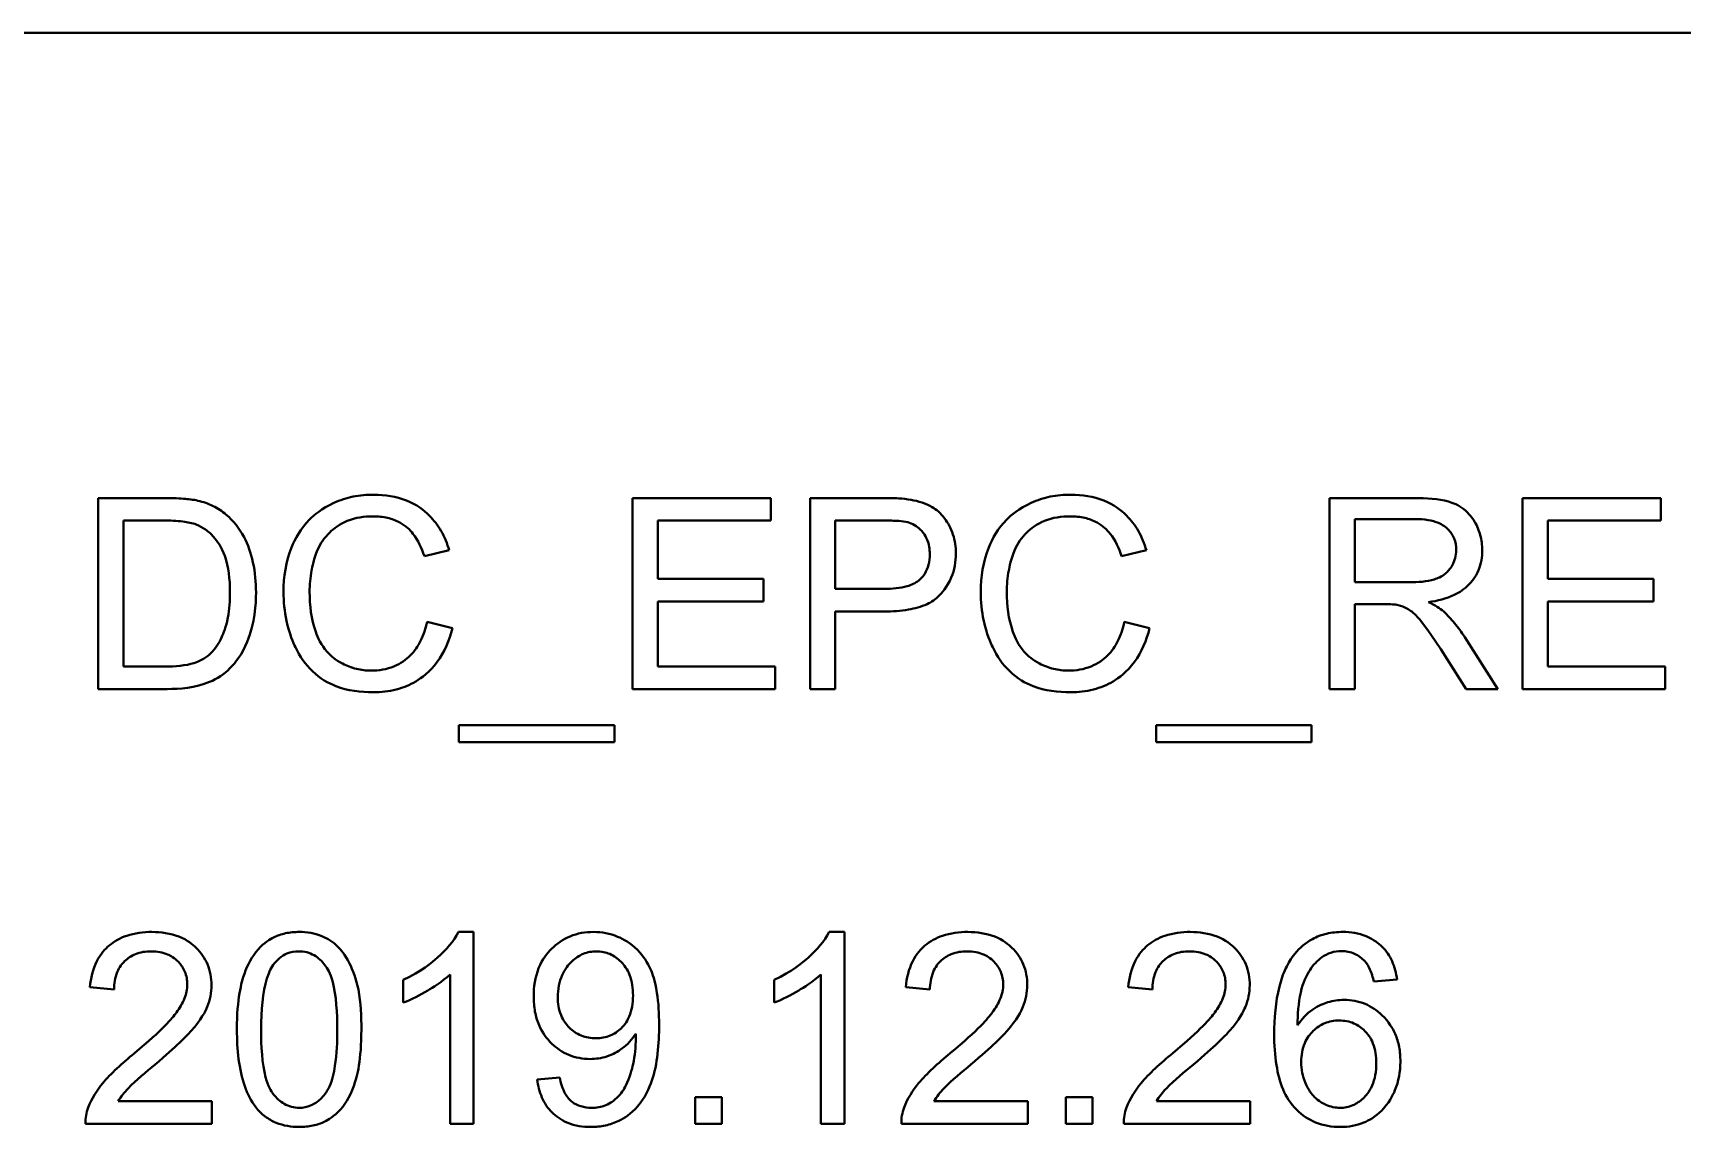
# Model space of a CAD drawing. Header units: millimetres. Extents: x 0 to 4205, y 0 to 2970.
# Drawn here: x 1905.19 to 1917.52, y 2541.56 to 2549.74 of the extents above; entities that cross this region are included whole.
import ezdxf

# ---------------------------------------------------------------- set-up
doc = ezdxf.new("R2010")
doc.units = ezdxf.units.MM
doc.header["$LTSCALE"] = 5
doc.layers.add('가시적인 것(ISO)', color=3, linetype='Continuous', lineweight=40)

msp = doc.modelspace()

# ---------------------------------------------------------------- linework, layer by layer
at = {"layer": '가시적인 것(ISO)'}
for p, q in [((1948.348, 2549.741), (1889.348, 2549.741)), ((1906.167, 2546.264), (1905.674, 2546.264)), ((1905.674, 2546.264), (1905.674, 2544.836)), ((1910.707, 2546.264), (1909.672, 2546.264)), ((1909.672, 2546.264), (1909.672, 2544.836)), ((1910.707, 2546.096), (1910.707, 2546.264)), ((1911.539, 2546.264), (1911, 2546.264)), ((1911, 2546.264), (1911, 2544.836)), ((1915.52, 2546.264), (1914.886, 2546.264)), ((1914.886, 2546.264), (1914.886, 2544.836)), ((1917.364, 2546.264), (1916.329, 2546.264)), ((1916.329, 2546.264), (1916.329, 2544.836)), ((1917.364, 2546.096), (1917.364, 2546.264)), ((1905.864, 2545.004), (1905.864, 2546.096)), ((1905.864, 2546.096), (1906.164, 2546.096)), ((1909.862, 2545.659), (1909.862, 2546.096)), ((1909.862, 2546.096), (1910.707, 2546.096)), ((1911.189, 2545.585), (1911.189, 2546.096)), ((1911.189, 2546.096), (1911.555, 2546.096)), ((1915.076, 2545.634), (1915.076, 2546.106)), ((1915.076, 2546.106), (1915.528, 2546.106)), ((1916.519, 2545.659), (1916.519, 2546.096)), ((1916.519, 2546.096), (1917.364, 2546.096)), ((1908.115, 2545.829), (1908.301, 2545.873)), ((1913.33, 2545.829), (1913.516, 2545.873)), ((1910.653, 2545.659), (1909.862, 2545.659)), ((1910.653, 2545.49), (1910.653, 2545.659)), ((1911.558, 2545.585), (1911.189, 2545.585)), ((1915.482, 2545.634), (1915.076, 2545.634)), ((1917.31, 2545.659), (1916.519, 2545.659)), ((1917.31, 2545.49), (1917.31, 2545.659)), ((1909.862, 2545.49), (1910.653, 2545.49)), ((1909.862, 2545.004), (1909.862, 2545.49)), ((1915.076, 2544.836), (1915.076, 2545.471)), ((1915.076, 2545.471), (1915.295, 2545.471)), ((1916.519, 2545.004), (1916.519, 2545.49)), ((1916.519, 2545.49), (1917.31, 2545.49)), ((1908.325, 2545.29), (1908.136, 2545.338)), ((1911.189, 2544.836), (1911.189, 2545.416)), ((1911.189, 2545.416), (1911.556, 2545.416)), ((1913.54, 2545.29), (1913.351, 2545.338)), ((1916.144, 2544.836), (1915.897, 2545.224)), ((1915.718, 2545.133), (1915.908, 2544.836)), ((1906.169, 2545.004), (1905.864, 2545.004)), ((1910.739, 2545.004), (1909.862, 2545.004)), ((1910.739, 2544.836), (1910.739, 2545.004)), ((1917.396, 2545.004), (1916.519, 2545.004)), ((1917.396, 2544.836), (1917.396, 2545.004)), ((1905.674, 2544.836), (1906.191, 2544.836)), ((1909.672, 2544.836), (1910.739, 2544.836)), ((1911, 2544.836), (1911.189, 2544.836)), ((1914.886, 2544.836), (1915.076, 2544.836)), ((1915.908, 2544.836), (1916.144, 2544.836)), ((1916.329, 2544.836), (1917.396, 2544.836)), ((1909.537, 2544.566), (1908.374, 2544.566)), ((1908.374, 2544.566), (1908.374, 2544.439)), ((1909.537, 2544.439), (1909.537, 2544.566)), ((1914.752, 2544.566), (1913.589, 2544.566)), ((1913.589, 2544.566), (1913.589, 2544.439)), ((1914.752, 2544.439), (1914.752, 2544.566)), ((1908.374, 2544.439), (1909.537, 2544.439)), ((1913.589, 2544.439), (1914.752, 2544.439)), ((1908.483, 2543.02), (1908.37, 2543.02)), ((1908.483, 2541.586), (1908.483, 2543.02)), ((1911.257, 2543.02), (1911.143, 2543.02)), ((1911.257, 2541.586), (1911.257, 2543.02)), ((1905.613, 2542.607), (1905.794, 2542.589)), ((1907.957, 2542.662), (1907.957, 2542.492)), ((1908.308, 2542.703), (1908.308, 2541.586)), ((1910.731, 2542.662), (1910.731, 2542.492)), ((1911.081, 2542.703), (1911.081, 2541.586)), ((1911.716, 2542.607), (1911.897, 2542.589)), ((1913.38, 2542.607), (1913.561, 2542.589)), ((1915.217, 2542.65), (1915.391, 2542.664)), ((1909.128, 2541.932), (1908.959, 2541.917)), ((1906.525, 2541.754), (1905.825, 2541.754)), ((1906.525, 2541.586), (1906.525, 2541.754)), ((1910.34, 2541.785), (1910.14, 2541.785)), ((1910.14, 2541.785), (1910.14, 2541.586)), ((1910.34, 2541.586), (1910.34, 2541.785)), ((1912.628, 2541.754), (1911.927, 2541.754)), ((1912.628, 2541.586), (1912.628, 2541.754)), ((1913.113, 2541.785), (1912.914, 2541.785)), ((1912.914, 2541.785), (1912.914, 2541.586)), ((1913.113, 2541.586), (1913.113, 2541.785)), ((1914.292, 2541.754), (1913.591, 2541.754)), ((1914.292, 2541.586), (1914.292, 2541.754)), ((1905.581, 2541.586), (1906.525, 2541.586)), ((1908.308, 2541.586), (1908.483, 2541.586)), ((1910.14, 2541.586), (1910.34, 2541.586)), ((1911.081, 2541.586), (1911.257, 2541.586)), ((1911.683, 2541.586), (1912.628, 2541.586)), ((1912.914, 2541.586), (1913.113, 2541.586)), ((1913.347, 2541.586), (1914.292, 2541.586))]:
    msp.add_line(p, q, dxfattribs=at)
for points, knots in [([(1906.421, 2546.244), (1906.387, 2546.252), (1906.349, 2546.256), (1906.266, 2546.263), (1906.215, 2546.264), (1906.167, 2546.264)], [-0.02486577, -0.02486577, -0.02486577, -0.02486577, -0.01438598, -0.01438598, 0, 0, 0, 0]), ([(1906.631, 2546.141), (1906.601, 2546.166), (1906.57, 2546.187), (1906.499, 2546.222), (1906.461, 2546.235), (1906.421, 2546.244)], [-0.02360067, -0.02360067, -0.02360067, -0.02360067, -0.012108, -0.012108, 0, 0, 0, 0]), ([(1907.737, 2546.289), (1907.685, 2546.289), (1907.633, 2546.285), (1907.533, 2546.264), (1907.485, 2546.248), (1907.346, 2546.186), (1907.288, 2546.135), (1907.189, 2546.035), (1907.148, 2545.959), (1907.078, 2545.788), (1907.062, 2545.675), (1907.062, 2545.561)], [-0.07539131, -0.07539131, -0.07539131, -0.07539131, -0.07027041, -0.07027041, -0.06530625, -0.06530625, -0.05522251, -0.05522251, -0.03414485, -0.03414485, 0, 0, 0, 0]), ([(1908.301, 2545.873), (1908.286, 2545.923), (1908.267, 2545.972), (1908.216, 2546.06), (1908.187, 2546.098), (1908.112, 2546.173), (1908.057, 2546.215), (1907.904, 2546.277), (1907.821, 2546.289), (1907.737, 2546.289)], [-0.09265848, -0.09265848, -0.09265848, -0.09265848, -0.07036995, -0.07036995, -0.04944545, -0.04944545, -0.02517352, -0.02517352, 0, 0, 0, 0]), ([(1911.756, 2546.25), (1911.727, 2546.256), (1911.694, 2546.259), (1911.623, 2546.264), (1911.58, 2546.264), (1911.539, 2546.264)], [-0.02117388, -0.02117388, -0.02117388, -0.02117388, -0.01229519, -0.01229519, 0, 0, 0, 0]), ([(1912.091, 2545.851), (1912.091, 2545.898), (1912.084, 2545.945), (1912.053, 2546.041), (1912.029, 2546.082), (1911.977, 2546.153), (1911.943, 2546.179), (1911.866, 2546.225), (1911.811, 2546.241), (1911.756, 2546.25)], [-0.03899686, -0.03899686, -0.03899686, -0.03899686, -0.03327601, -0.03327601, -0.02682703, -0.02682703, -0.01670913, -0.01670913, 0, 0, 0, 0]), ([(1912.952, 2546.289), (1912.9, 2546.289), (1912.848, 2546.285), (1912.748, 2546.264), (1912.7, 2546.248), (1912.561, 2546.186), (1912.503, 2546.135), (1912.404, 2546.035), (1912.363, 2545.959), (1912.294, 2545.788), (1912.277, 2545.675), (1912.277, 2545.561)], [-0.07539131, -0.07539131, -0.07539131, -0.07539131, -0.07027041, -0.07027041, -0.06530625, -0.06530625, -0.05522251, -0.05522251, -0.03414485, -0.03414485, 0, 0, 0, 0]), ([(1913.516, 2545.873), (1913.502, 2545.923), (1913.482, 2545.972), (1913.432, 2546.06), (1913.402, 2546.098), (1913.327, 2546.173), (1913.272, 2546.215), (1913.119, 2546.277), (1913.036, 2546.289), (1912.952, 2546.289)], [-0.09265848, -0.09265848, -0.09265848, -0.09265848, -0.07036995, -0.07036995, -0.04944545, -0.04944545, -0.02517352, -0.02517352, 0, 0, 0, 0]), ([(1916.028, 2545.875), (1916.028, 2545.912), (1916.024, 2545.949), (1916.004, 2546.021), (1915.99, 2546.055), (1915.955, 2546.114), (1915.93, 2546.149), (1915.85, 2546.212), (1915.809, 2546.228), (1915.702, 2546.258), (1915.609, 2546.264), (1915.52, 2546.264)], [-0.07863343, -0.07863343, -0.07863343, -0.07863343, -0.06453849, -0.06453849, -0.0506606, -0.0506606, -0.03891838, -0.03891838, -0.02673723, -0.02673723, 0, 0, 0, 0]), ([(1906.164, 2546.096), (1906.211, 2546.096), (1906.263, 2546.094), (1906.344, 2546.084), (1906.38, 2546.077), (1906.408, 2546.066)], [-0.02163608, -0.02163608, -0.02163608, -0.02163608, -0.00926088, -0.00926088, 0, 0, 0, 0]), ([(1906.408, 2546.066), (1906.433, 2546.057), (1906.456, 2546.044), (1906.5, 2546.013), (1906.52, 2545.994), (1906.566, 2545.942), (1906.598, 2545.899), (1906.651, 2545.751), (1906.661, 2545.656), (1906.661, 2545.561)], [-0.08442678, -0.08442678, -0.08442678, -0.08442678, -0.0691487, -0.0691487, -0.05299589, -0.05299589, -0.02852396, -0.02852396, 0, 0, 0, 0]), ([(1906.856, 2545.558), (1906.856, 2545.633), (1906.849, 2545.709), (1906.818, 2545.853), (1906.796, 2545.916), (1906.732, 2546.038), (1906.687, 2546.094), (1906.631, 2546.141)], [-0.06122341, -0.06122341, -0.06122341, -0.06122341, -0.04121798, -0.04121798, -0.02208454, -0.02208454, 0, 0, 0, 0]), ([(1907.257, 2545.562), (1907.257, 2545.616), (1907.262, 2545.669), (1907.276, 2545.747), (1907.29, 2545.815), (1907.338, 2545.925), (1907.368, 2545.969), (1907.438, 2546.036), (1907.48, 2546.069), (1907.6, 2546.118), (1907.666, 2546.127), (1907.733, 2546.127)], [-0.1551779, -0.1551779, -0.1551779, -0.1551779, -0.0931336, -0.0931336, -0.0633339, -0.0633339, -0.0389721, -0.0389721, -0.0198886, -0.0198886, 0, 0, 0, 0]), ([(1907.733, 2546.127), (1907.769, 2546.127), (1907.805, 2546.124), (1907.872, 2546.108), (1907.903, 2546.097), (1907.976, 2546.057), (1908.007, 2546.026), (1908.069, 2545.948), (1908.096, 2545.889), (1908.115, 2545.829)], [-0.045043, -0.045043, -0.045043, -0.045043, -0.03709815, -0.03709815, -0.02986549, -0.02986549, -0.01883043, -0.01883043, 0, 0, 0, 0]), ([(1911.555, 2546.096), (1911.589, 2546.096), (1911.629, 2546.095), (1911.687, 2546.091), (1911.712, 2546.088), (1911.731, 2546.083)], [-0.01456943, -0.01456943, -0.01456943, -0.01456943, -0.00589346, -0.00589346, 0, 0, 0, 0]), ([(1911.731, 2546.083), (1911.749, 2546.078), (1911.766, 2546.071), (1911.798, 2546.053), (1911.812, 2546.042), (1911.837, 2546.017), (1911.86, 2545.992), (1911.89, 2545.918), (1911.896, 2545.882), (1911.896, 2545.845)], [-0.05165265, -0.05165265, -0.05165265, -0.05165265, -0.03766251, -0.03766251, -0.02385969, -0.02385969, -0.01104429, -0.01104429, 0, 0, 0, 0]), ([(1912.472, 2545.562), (1912.472, 2545.616), (1912.477, 2545.669), (1912.491, 2545.747), (1912.505, 2545.815), (1912.553, 2545.925), (1912.583, 2545.969), (1912.653, 2546.036), (1912.695, 2546.069), (1912.815, 2546.118), (1912.881, 2546.127), (1912.948, 2546.127)], [-0.1551779, -0.1551779, -0.1551779, -0.1551779, -0.0931336, -0.0931336, -0.0633339, -0.0633339, -0.0389721, -0.0389721, -0.0198886, -0.0198886, 0, 0, 0, 0]), ([(1912.948, 2546.127), (1912.984, 2546.127), (1913.02, 2546.124), (1913.087, 2546.108), (1913.118, 2546.097), (1913.191, 2546.057), (1913.222, 2546.026), (1913.284, 2545.948), (1913.311, 2545.889), (1913.33, 2545.829)], [-0.045043, -0.045043, -0.045043, -0.045043, -0.03709815, -0.03709815, -0.02986549, -0.02986549, -0.01883043, -0.01883043, 0, 0, 0, 0]), ([(1915.528, 2546.106), (1915.56, 2546.106), (1915.592, 2546.105), (1915.65, 2546.095), (1915.677, 2546.088), (1915.73, 2546.065), (1915.753, 2546.05), (1915.792, 2546.01), (1915.807, 2545.987), (1915.829, 2545.934), (1915.834, 2545.905), (1915.834, 2545.875)], [-0.04241391, -0.04241391, -0.04241391, -0.04241391, -0.0334335, -0.0334335, -0.02593045, -0.02593045, -0.01720705, -0.01720705, -0.00908779, -0.00908779, 0, 0, 0, 0]), ([(1911.556, 2545.416), (1911.616, 2545.416), (1911.678, 2545.42), (1911.784, 2545.438), (1911.832, 2545.451), (1911.909, 2545.487), (1911.941, 2545.508), (1911.983, 2545.551), (1912.026, 2545.597), (1912.081, 2545.727), (1912.091, 2545.788), (1912.091, 2545.851)], [-0.1908288, -0.1908288, -0.1908288, -0.1908288, -0.1298077, -0.1298077, -0.080559, -0.080559, -0.0424546, -0.0424546, -0.0186855, -0.0186855, 0, 0, 0, 0]), ([(1911.896, 2545.845), (1911.896, 2545.818), (1911.893, 2545.791), (1911.88, 2545.741), (1911.871, 2545.719), (1911.842, 2545.673), (1911.824, 2545.657), (1911.788, 2545.628), (1911.758, 2545.614), (1911.674, 2545.589), (1911.613, 2545.585), (1911.558, 2545.585)], [-0.03802346, -0.03802346, -0.03802346, -0.03802346, -0.03403716, -0.03403716, -0.03044185, -0.03044185, -0.02606481, -0.02606481, -0.01653682, -0.01653682, 0, 0, 0, 0]), ([(1915.834, 2545.875), (1915.834, 2545.855), (1915.831, 2545.835), (1915.821, 2545.796), (1915.813, 2545.778), (1915.787, 2545.731), (1915.769, 2545.712), (1915.724, 2545.675), (1915.693, 2545.663), (1915.615, 2545.639), (1915.547, 2545.634), (1915.482, 2545.634)], [-0.03833113, -0.03833113, -0.03833113, -0.03833113, -0.03554174, -0.03554174, -0.03274071, -0.03274071, -0.0280567, -0.0280567, -0.01967409, -0.01967409, 0, 0, 0, 0]), ([(1915.627, 2545.486), (1915.692, 2545.495), (1915.759, 2545.511), (1915.859, 2545.558), (1915.895, 2545.583), (1915.946, 2545.635), (1915.978, 2545.671), (1916.02, 2545.773), (1916.028, 2545.823), (1916.028, 2545.875)], [-0.1020521, -0.1020521, -0.1020521, -0.1020521, -0.0607554, -0.0607554, -0.0332201, -0.0332201, -0.0153342, -0.0153342, 0, 0, 0, 0]), ([(1906.191, 2544.836), (1906.282, 2544.836), (1906.402, 2544.845), (1906.568, 2544.913), (1906.616, 2544.946), (1906.705, 2545.036), (1906.751, 2545.093), (1906.848, 2545.332), (1906.856, 2545.47), (1906.856, 2545.558)], [-0.09649249, -0.09649249, -0.09649249, -0.09649249, -0.06290322, -0.06290322, -0.04448878, -0.04448878, -0.02641318, -0.02641318, 0, 0, 0, 0]), ([(1906.661, 2545.561), (1906.661, 2545.498), (1906.657, 2545.432), (1906.632, 2545.3), (1906.613, 2545.253), (1906.578, 2545.178), (1906.552, 2545.138), (1906.518, 2545.105)], [-0.03473324, -0.03473324, -0.03473324, -0.03473324, -0.02503556, -0.02503556, -0.01417334, -0.01417334, 0, 0, 0, 0]), ([(1907.062, 2545.561), (1907.062, 2545.489), (1907.069, 2545.417), (1907.105, 2545.248), (1907.136, 2545.179), (1907.183, 2545.081), (1907.225, 2545.02), (1907.336, 2544.914), (1907.395, 2544.88), (1907.542, 2544.823), (1907.639, 2544.812), (1907.734, 2544.812)], [-0.07865097, -0.07865097, -0.07865097, -0.07865097, -0.07291127, -0.07291127, -0.06491706, -0.06491706, -0.04729386, -0.04729386, -0.0282851, -0.0282851, 0, 0, 0, 0]), ([(1907.717, 2544.974), (1907.68, 2544.974), (1907.643, 2544.978), (1907.57, 2544.996), (1907.535, 2545.009), (1907.451, 2545.052), (1907.415, 2545.083), (1907.343, 2545.165), (1907.318, 2545.22), (1907.269, 2545.359), (1907.257, 2545.462), (1907.257, 2545.562)], [-0.06506784, -0.06506784, -0.06506784, -0.06506784, -0.05917876, -0.05917876, -0.05334346, -0.05334346, -0.04431175, -0.04431175, -0.03010712, -0.03010712, 0, 0, 0, 0]), ([(1912.277, 2545.561), (1912.277, 2545.489), (1912.284, 2545.417), (1912.32, 2545.248), (1912.352, 2545.179), (1912.398, 2545.081), (1912.44, 2545.02), (1912.551, 2544.914), (1912.61, 2544.88), (1912.758, 2544.823), (1912.855, 2544.812), (1912.949, 2544.812)], [-0.07865097, -0.07865097, -0.07865097, -0.07865097, -0.07291127, -0.07291127, -0.06491706, -0.06491706, -0.04729386, -0.04729386, -0.0282851, -0.0282851, 0, 0, 0, 0]), ([(1912.932, 2544.974), (1912.895, 2544.974), (1912.858, 2544.978), (1912.785, 2544.996), (1912.75, 2545.009), (1912.666, 2545.052), (1912.63, 2545.083), (1912.558, 2545.165), (1912.533, 2545.22), (1912.484, 2545.359), (1912.472, 2545.462), (1912.472, 2545.562)], [-0.06506784, -0.06506784, -0.06506784, -0.06506784, -0.05917876, -0.05917876, -0.05334346, -0.05334346, -0.04431175, -0.04431175, -0.03010712, -0.03010712, 0, 0, 0, 0]), ([(1915.295, 2545.471), (1915.315, 2545.471), (1915.337, 2545.47), (1915.371, 2545.468), (1915.387, 2545.467), (1915.4, 2545.464)], [-0.0101998, -0.0101998, -0.0101998, -0.0101998, -0.00404307, -0.00404307, 0, 0, 0, 0]), ([(1915.4, 2545.464), (1915.423, 2545.458), (1915.444, 2545.449), (1915.492, 2545.423), (1915.512, 2545.407), (1915.563, 2545.356), (1915.613, 2545.296), (1915.718, 2545.133)], [-0.1214387, -0.1214387, -0.1214387, -0.1214387, -0.09433, -0.09433, -0.0583438, -0.0583438, 0, 0, 0, 0]), ([(1915.74, 2545.415), (1915.725, 2545.428), (1915.709, 2545.44), (1915.671, 2545.463), (1915.649, 2545.475), (1915.627, 2545.486)], [-0.01319306, -0.01319306, -0.01319306, -0.01319306, -0.00734904, -0.00734904, 0, 0, 0, 0]), ([(1908.136, 2545.338), (1908.125, 2545.289), (1908.109, 2545.24), (1908.067, 2545.156), (1908.042, 2545.12), (1907.979, 2545.056), (1907.938, 2545.026), (1907.833, 2544.983), (1907.776, 2544.974), (1907.717, 2544.974)], [-0.0687943, -0.0687943, -0.0687943, -0.0687943, -0.05035948, -0.05035948, -0.03404682, -0.03404682, -0.01749386, -0.01749386, 0, 0, 0, 0]), ([(1913.351, 2545.338), (1913.34, 2545.289), (1913.325, 2545.24), (1913.283, 2545.156), (1913.258, 2545.12), (1913.195, 2545.056), (1913.153, 2545.026), (1913.048, 2544.983), (1912.991, 2544.974), (1912.932, 2544.974)], [-0.0687943, -0.0687943, -0.0687943, -0.0687943, -0.05035948, -0.05035948, -0.03404682, -0.03404682, -0.01749386, -0.01749386, 0, 0, 0, 0]), ([(1915.897, 2545.224), (1915.873, 2545.261), (1915.848, 2545.296), (1915.796, 2545.36), (1915.769, 2545.388), (1915.74, 2545.415)], [-0.02470773, -0.02470773, -0.02470773, -0.02470773, -0.01176478, -0.01176478, 0, 0, 0, 0]), ([(1907.734, 2544.812), (1907.791, 2544.812), (1907.849, 2544.818), (1907.957, 2544.846), (1908.006, 2544.866), (1908.095, 2544.919), (1908.155, 2544.963), (1908.266, 2545.113), (1908.302, 2545.2), (1908.325, 2545.29)], [-0.1190417, -0.1190417, -0.1190417, -0.1190417, -0.0864804, -0.0864804, -0.0560355, -0.0560355, -0.0278205, -0.0278205, 0, 0, 0, 0]), ([(1912.949, 2544.812), (1913.007, 2544.812), (1913.064, 2544.818), (1913.172, 2544.846), (1913.222, 2544.866), (1913.311, 2544.919), (1913.371, 2544.963), (1913.481, 2545.113), (1913.517, 2545.2), (1913.54, 2545.29)], [-0.1190417, -0.1190417, -0.1190417, -0.1190417, -0.0864804, -0.0864804, -0.0560355, -0.0560355, -0.0278205, -0.0278205, 0, 0, 0, 0]), ([(1906.518, 2545.105), (1906.502, 2545.088), (1906.483, 2545.074), (1906.436, 2545.046), (1906.408, 2545.036), (1906.331, 2545.011), (1906.253, 2545.004), (1906.169, 2545.004)], [-0.03783457, -0.03783457, -0.03783457, -0.03783457, -0.0324304, -0.0324304, -0.02512378, -0.02512378, 0, 0, 0, 0]), ([(1906.077, 2543.02), (1906.013, 2543.02), (1905.949, 2543.012), (1905.84, 2542.975), (1905.795, 2542.951), (1905.729, 2542.894), (1905.694, 2542.857), (1905.635, 2542.741), (1905.62, 2542.674), (1905.613, 2542.607)], [-0.09874215, -0.09874215, -0.09874215, -0.09874215, -0.06562318, -0.06562318, -0.03909259, -0.03909259, -0.0201479, -0.0201479, 0, 0, 0, 0]), ([(1906.523, 2542.623), (1906.523, 2542.677), (1906.514, 2542.729), (1906.473, 2542.825), (1906.444, 2542.866), (1906.384, 2542.925), (1906.343, 2542.96), (1906.215, 2543.01), (1906.146, 2543.02), (1906.077, 2543.02)], [-0.1039942, -0.1039942, -0.1039942, -0.1039942, -0.071842, -0.071842, -0.0412315, -0.0412315, -0.0205607, -0.0205607, 0, 0, 0, 0]), ([(1907.179, 2543.02), (1907.145, 2543.02), (1907.11, 2543.017), (1907.045, 2543.003), (1907.015, 2542.993), (1906.962, 2542.967), (1906.917, 2542.941), (1906.825, 2542.836), (1906.792, 2542.774), (1906.746, 2542.643), (1906.713, 2542.522), (1906.713, 2542.29)], [-0.384257, -0.384257, -0.384257, -0.384257, -0.2939972, -0.2939972, -0.2109903, -0.2109903, -0.1399526, -0.1399526, -0.0694871, -0.0694871, 0, 0, 0, 0]), ([(1907.644, 2542.29), (1907.644, 2542.385), (1907.64, 2542.495), (1907.606, 2542.667), (1907.58, 2542.735), (1907.522, 2542.851), (1907.489, 2542.889), (1907.432, 2542.945), (1907.392, 2542.971), (1907.294, 2543.011), (1907.237, 2543.02), (1907.179, 2543.02)], [-0.05671733, -0.05671733, -0.05671733, -0.05671733, -0.0481642, -0.0481642, -0.04102039, -0.04102039, -0.03168979, -0.03168979, -0.01731807, -0.01731807, 0, 0, 0, 0]), ([(1908.37, 2543.02), (1908.336, 2542.951), (1908.278, 2542.886), (1908.173, 2542.792), (1908.092, 2542.724), (1907.957, 2542.662)], [-0.1147142, -0.1147142, -0.1147142, -0.1147142, -0.0445643, -0.0445643, 0, 0, 0, 0]), ([(1909.381, 2543.02), (1909.32, 2543.02), (1909.261, 2543.01), (1909.152, 2542.965), (1909.106, 2542.933), (1909.036, 2542.863), (1908.998, 2542.817), (1908.943, 2542.681), (1908.933, 2542.61), (1908.933, 2542.537)], [-0.1065506, -0.1065506, -0.1065506, -0.1065506, -0.0741601, -0.0741601, -0.0438699, -0.0438699, -0.0216327, -0.0216327, 0, 0, 0, 0]), ([(1909.871, 2542.329), (1909.871, 2542.407), (1909.867, 2542.489), (1909.841, 2542.658), (1909.821, 2542.71), (1909.784, 2542.792), (1909.752, 2542.843), (1909.658, 2542.937), (1909.602, 2542.967), (1909.503, 2543.009), (1909.443, 2543.02), (1909.381, 2543.02)], [-0.05344818, -0.05344818, -0.05344818, -0.05344818, -0.04882285, -0.04882285, -0.04326219, -0.04326219, -0.0321241, -0.0321241, -0.01863445, -0.01863445, 0, 0, 0, 0]), ([(1911.143, 2543.02), (1911.109, 2542.951), (1911.052, 2542.886), (1910.947, 2542.792), (1910.865, 2542.724), (1910.731, 2542.662)], [-0.1147142, -0.1147142, -0.1147142, -0.1147142, -0.0445643, -0.0445643, 0, 0, 0, 0]), ([(1912.18, 2543.02), (1912.116, 2543.02), (1912.051, 2543.012), (1911.942, 2542.975), (1911.898, 2542.951), (1911.831, 2542.894), (1911.796, 2542.857), (1911.738, 2542.741), (1911.722, 2542.674), (1911.716, 2542.607)], [-0.09874215, -0.09874215, -0.09874215, -0.09874215, -0.06562318, -0.06562318, -0.03909259, -0.03909259, -0.0201479, -0.0201479, 0, 0, 0, 0]), ([(1912.625, 2542.623), (1912.625, 2542.677), (1912.616, 2542.729), (1912.576, 2542.825), (1912.547, 2542.866), (1912.486, 2542.925), (1912.445, 2542.96), (1912.318, 2543.01), (1912.249, 2543.02), (1912.18, 2543.02)], [-0.1039942, -0.1039942, -0.1039942, -0.1039942, -0.071842, -0.071842, -0.0412315, -0.0412315, -0.0205607, -0.0205607, 0, 0, 0, 0]), ([(1913.844, 2543.02), (1913.78, 2543.02), (1913.715, 2543.012), (1913.606, 2542.975), (1913.562, 2542.951), (1913.495, 2542.894), (1913.46, 2542.857), (1913.402, 2542.741), (1913.386, 2542.674), (1913.38, 2542.607)], [-0.09874215, -0.09874215, -0.09874215, -0.09874215, -0.06562318, -0.06562318, -0.03909259, -0.03909259, -0.0201479, -0.0201479, 0, 0, 0, 0]), ([(1914.289, 2542.623), (1914.289, 2542.677), (1914.28, 2542.729), (1914.24, 2542.825), (1914.211, 2542.866), (1914.15, 2542.925), (1914.109, 2542.96), (1913.982, 2543.01), (1913.913, 2543.02), (1913.844, 2543.02)], [-0.1039942, -0.1039942, -0.1039942, -0.1039942, -0.071842, -0.071842, -0.0412315, -0.0412315, -0.0205607, -0.0205607, 0, 0, 0, 0]), ([(1914.985, 2543.02), (1914.944, 2543.02), (1914.904, 2543.016), (1914.827, 2542.998), (1914.791, 2542.985), (1914.706, 2542.939), (1914.663, 2542.902), (1914.626, 2542.856)], [-0.04118886, -0.04118886, -0.04118886, -0.04118886, -0.02892689, -0.02892689, -0.01748712, -0.01748712, 0, 0, 0, 0]), ([(1915.391, 2542.664), (1915.385, 2542.711), (1915.373, 2542.758), (1915.335, 2542.842), (1915.31, 2542.878), (1915.255, 2542.933), (1915.217, 2542.965), (1915.104, 2543.011), (1915.045, 2543.02), (1914.985, 2543.02)], [-0.08981714, -0.08981714, -0.08981714, -0.08981714, -0.06223767, -0.06223767, -0.03676875, -0.03676875, -0.01781584, -0.01781584, 0, 0, 0, 0]), ([(1905.794, 2542.589), (1905.795, 2542.633), (1905.801, 2542.678), (1905.834, 2542.758), (1905.856, 2542.784), (1905.896, 2542.824), (1905.923, 2542.841), (1905.991, 2542.869), (1906.032, 2542.875), (1906.073, 2542.875)], [-0.03695144, -0.03695144, -0.03695144, -0.03695144, -0.02930454, -0.02930454, -0.022146, -0.022146, -0.01224421, -0.01224421, 0, 0, 0, 0]), ([(1906.073, 2542.875), (1906.095, 2542.875), (1906.116, 2542.873), (1906.157, 2542.866), (1906.176, 2542.86), (1906.217, 2542.842), (1906.246, 2542.826), (1906.296, 2542.774), (1906.313, 2542.75), (1906.336, 2542.692), (1906.342, 2542.66), (1906.342, 2542.628)], [-0.05266389, -0.05266389, -0.05266389, -0.05266389, -0.04157296, -0.04157296, -0.03130496, -0.03130496, -0.01877111, -0.01877111, -0.00979615, -0.00979615, 0, 0, 0, 0]), ([(1906.984, 2542.773), (1906.998, 2542.792), (1907.013, 2542.809), (1907.048, 2542.838), (1907.067, 2542.85), (1907.116, 2542.87), (1907.146, 2542.875), (1907.177, 2542.875)], [-0.02292194, -0.02292194, -0.02292194, -0.02292194, -0.0159139, -0.0159139, -0.00935362, -0.00935362, 0, 0, 0, 0]), ([(1907.177, 2542.875), (1907.197, 2542.875), (1907.217, 2542.873), (1907.255, 2542.863), (1907.273, 2542.855), (1907.323, 2542.827), (1907.349, 2542.801), (1907.389, 2542.749), (1907.411, 2542.715), (1907.456, 2542.545), (1907.464, 2542.413), (1907.464, 2542.29)], [-0.1312299, -0.1312299, -0.1312299, -0.1312299, -0.1133118, -0.1133118, -0.0957136, -0.0957136, -0.062482, -0.062482, -0.0369492, -0.0369492, 0, 0, 0, 0]), ([(1909.113, 2542.532), (1909.113, 2542.561), (1909.116, 2542.591), (1909.126, 2542.646), (1909.134, 2542.671), (1909.165, 2542.741), (1909.193, 2542.775), (1909.244, 2542.823), (1909.272, 2542.842), (1909.335, 2542.869), (1909.368, 2542.875), (1909.403, 2542.875)], [-0.04392113, -0.04392113, -0.04392113, -0.04392113, -0.03745932, -0.03745932, -0.03151323, -0.03151323, -0.02059868, -0.02059868, -0.01038436, -0.01038436, 0, 0, 0, 0]), ([(1909.403, 2542.875), (1909.42, 2542.875), (1909.438, 2542.873), (1909.471, 2542.867), (1909.487, 2542.862), (1909.535, 2542.841), (1909.563, 2542.821), (1909.61, 2542.773), (1909.633, 2542.742), (1909.669, 2542.65), (1909.676, 2542.598), (1909.676, 2542.546)], [-0.06032821, -0.06032821, -0.06032821, -0.06032821, -0.05263595, -0.05263595, -0.04518383, -0.04518383, -0.0296485, -0.0296485, -0.01555158, -0.01555158, 0, 0, 0, 0]), ([(1911.897, 2542.589), (1911.897, 2542.633), (1911.904, 2542.678), (1911.937, 2542.758), (1911.958, 2542.784), (1911.999, 2542.824), (1912.026, 2542.841), (1912.094, 2542.869), (1912.135, 2542.875), (1912.176, 2542.875)], [-0.03695144, -0.03695144, -0.03695144, -0.03695144, -0.02930454, -0.02930454, -0.022146, -0.022146, -0.01224421, -0.01224421, 0, 0, 0, 0]), ([(1912.176, 2542.875), (1912.197, 2542.875), (1912.219, 2542.873), (1912.26, 2542.866), (1912.279, 2542.86), (1912.32, 2542.842), (1912.349, 2542.826), (1912.399, 2542.774), (1912.415, 2542.75), (1912.439, 2542.692), (1912.445, 2542.66), (1912.445, 2542.628)], [-0.05266389, -0.05266389, -0.05266389, -0.05266389, -0.04157296, -0.04157296, -0.03130496, -0.03130496, -0.01877111, -0.01877111, -0.00979615, -0.00979615, 0, 0, 0, 0]), ([(1913.561, 2542.589), (1913.561, 2542.633), (1913.568, 2542.678), (1913.601, 2542.758), (1913.622, 2542.784), (1913.663, 2542.824), (1913.69, 2542.841), (1913.758, 2542.869), (1913.799, 2542.875), (1913.84, 2542.875)], [-0.03695144, -0.03695144, -0.03695144, -0.03695144, -0.02930454, -0.02930454, -0.022146, -0.022146, -0.01224421, -0.01224421, 0, 0, 0, 0]), ([(1913.84, 2542.875), (1913.861, 2542.875), (1913.883, 2542.873), (1913.924, 2542.866), (1913.943, 2542.86), (1913.984, 2542.842), (1914.013, 2542.826), (1914.063, 2542.774), (1914.079, 2542.75), (1914.103, 2542.692), (1914.109, 2542.66), (1914.109, 2542.628)], [-0.05266389, -0.05266389, -0.05266389, -0.05266389, -0.04157296, -0.04157296, -0.03130496, -0.03130496, -0.01877111, -0.01877111, -0.00979615, -0.00979615, 0, 0, 0, 0]), ([(1914.626, 2542.856), (1914.599, 2542.823), (1914.577, 2542.787), (1914.538, 2542.705), (1914.523, 2542.658), (1914.482, 2542.498), (1914.472, 2542.372), (1914.472, 2542.254)], [-0.062431, -0.062431, -0.062431, -0.062431, -0.04966923, -0.04966923, -0.03525812, -0.03525812, 0, 0, 0, 0]), ([(1914.827, 2542.829), (1914.848, 2542.845), (1914.871, 2542.857), (1914.921, 2542.873), (1914.948, 2542.876), (1914.974, 2542.876)], [-0.01581939, -0.01581939, -0.01581939, -0.01581939, -0.00803211, -0.00803211, 0, 0, 0, 0]), ([(1914.974, 2542.876), (1914.992, 2542.876), (1915.009, 2542.875), (1915.042, 2542.868), (1915.058, 2542.863), (1915.102, 2542.843), (1915.128, 2542.824), (1915.151, 2542.801)], [-0.01987769, -0.01987769, -0.01987769, -0.01987769, -0.01470647, -0.01470647, -0.00975108, -0.00975108, 0, 0, 0, 0]), ([(1906.894, 2542.29), (1906.894, 2542.434), (1906.905, 2542.569), (1906.948, 2542.706), (1906.963, 2542.742), (1906.984, 2542.773)], [-0.04316634, -0.04316634, -0.04316634, -0.04316634, -0.01110989, -0.01110989, 0, 0, 0, 0]), ([(1914.647, 2542.322), (1914.647, 2542.401), (1914.653, 2542.489), (1914.688, 2542.645), (1914.713, 2542.695), (1914.764, 2542.773), (1914.793, 2542.804), (1914.827, 2542.829)], [-0.04271755, -0.04271755, -0.04271755, -0.04271755, -0.02790906, -0.02790906, -0.01283858, -0.01283858, 0, 0, 0, 0]), ([(1915.151, 2542.801), (1915.167, 2542.783), (1915.179, 2542.761), (1915.201, 2542.711), (1915.21, 2542.68), (1915.217, 2542.65)], [-0.01641824, -0.01641824, -0.01641824, -0.01641824, -0.00924956, -0.00924956, 0, 0, 0, 0]), ([(1906.342, 2542.628), (1906.342, 2542.592), (1906.334, 2542.558), (1906.307, 2542.486), (1906.285, 2542.45), (1906.23, 2542.376), (1906.16, 2542.29), (1905.947, 2542.114)], [-0.2079713, -0.2079713, -0.2079713, -0.2079713, -0.1502648, -0.1502648, -0.0828488, -0.0828488, 0, 0, 0, 0]), ([(1906.101, 2542.029), (1906.265, 2542.168), (1906.335, 2542.24), (1906.447, 2542.365), (1906.477, 2542.426), (1906.512, 2542.513), (1906.523, 2542.567), (1906.523, 2542.623)], [-0.03349016, -0.03349016, -0.03349016, -0.03349016, -0.02807665, -0.02807665, -0.01685798, -0.01685798, 0, 0, 0, 0]), ([(1907.957, 2542.492), (1908.02, 2542.515), (1908.084, 2542.549), (1908.177, 2542.603), (1908.248, 2542.647), (1908.308, 2542.703)], [-0.06474582, -0.06474582, -0.06474582, -0.06474582, -0.02451396, -0.02451396, 0, 0, 0, 0]), ([(1910.731, 2542.492), (1910.793, 2542.515), (1910.858, 2542.549), (1910.95, 2542.603), (1911.022, 2542.647), (1911.081, 2542.703)], [-0.06474582, -0.06474582, -0.06474582, -0.06474582, -0.02451396, -0.02451396, 0, 0, 0, 0]), ([(1912.445, 2542.628), (1912.445, 2542.592), (1912.437, 2542.558), (1912.409, 2542.486), (1912.387, 2542.45), (1912.333, 2542.376), (1912.262, 2542.29), (1912.049, 2542.114)], [-0.2079713, -0.2079713, -0.2079713, -0.2079713, -0.1502648, -0.1502648, -0.0828488, -0.0828488, 0, 0, 0, 0]), ([(1912.204, 2542.029), (1912.368, 2542.168), (1912.438, 2542.24), (1912.55, 2542.365), (1912.579, 2542.426), (1912.614, 2542.513), (1912.625, 2542.567), (1912.625, 2542.623)], [-0.03349016, -0.03349016, -0.03349016, -0.03349016, -0.02807665, -0.02807665, -0.01685798, -0.01685798, 0, 0, 0, 0]), ([(1914.109, 2542.628), (1914.109, 2542.592), (1914.101, 2542.558), (1914.073, 2542.486), (1914.051, 2542.45), (1913.997, 2542.376), (1913.926, 2542.29), (1913.713, 2542.114)], [-0.2079713, -0.2079713, -0.2079713, -0.2079713, -0.1502648, -0.1502648, -0.0828488, -0.0828488, 0, 0, 0, 0]), ([(1913.868, 2542.029), (1914.032, 2542.168), (1914.102, 2542.24), (1914.214, 2542.365), (1914.243, 2542.426), (1914.278, 2542.513), (1914.289, 2542.567), (1914.289, 2542.623)], [-0.03349016, -0.03349016, -0.03349016, -0.03349016, -0.02807665, -0.02807665, -0.01685798, -0.01685798, 0, 0, 0, 0]), ([(1908.933, 2542.537), (1908.933, 2542.499), (1908.936, 2542.461), (1908.949, 2542.389), (1908.959, 2542.355), (1908.996, 2542.27), (1909.028, 2542.224), (1909.106, 2542.149), (1909.148, 2542.12), (1909.246, 2542.08), (1909.3, 2542.07), (1909.355, 2542.07)], [-0.07104169, -0.07104169, -0.07104169, -0.07104169, -0.05961213, -0.05961213, -0.04909014, -0.04909014, -0.03189845, -0.03189845, -0.01656505, -0.01656505, 0, 0, 0, 0]), ([(1909.399, 2542.225), (1909.36, 2542.225), (1909.323, 2542.231), (1909.254, 2542.26), (1909.225, 2542.28), (1909.178, 2542.327), (1909.155, 2542.357), (1909.12, 2542.441), (1909.113, 2542.487), (1909.113, 2542.532)], [-0.06139939, -0.06139939, -0.06139939, -0.06139939, -0.04387493, -0.04387493, -0.02724004, -0.02724004, -0.01363882, -0.01363882, 0, 0, 0, 0]), ([(1909.676, 2542.546), (1909.676, 2542.518), (1909.674, 2542.489), (1909.665, 2542.436), (1909.658, 2542.412), (1909.636, 2542.36), (1909.617, 2542.328), (1909.563, 2542.276), (1909.536, 2542.258), (1909.472, 2542.231), (1909.436, 2542.225), (1909.399, 2542.225)], [-0.05563799, -0.05563799, -0.05563799, -0.05563799, -0.04407928, -0.04407928, -0.03370269, -0.03370269, -0.02093297, -0.02093297, -0.01107875, -0.01107875, 0, 0, 0, 0]), ([(1914.994, 2542.512), (1914.953, 2542.512), (1914.913, 2542.506), (1914.843, 2542.485), (1914.802, 2542.469), (1914.714, 2542.409), (1914.677, 2542.368), (1914.647, 2542.322)], [-0.05160991, -0.05160991, -0.05160991, -0.05160991, -0.03182112, -0.03182112, -0.01671375, -0.01671375, 0, 0, 0, 0]), ([(1915.416, 2542.05), (1915.416, 2542.087), (1915.413, 2542.124), (1915.4, 2542.194), (1915.39, 2542.227), (1915.359, 2542.297), (1915.331, 2542.348), (1915.241, 2542.434), (1915.199, 2542.462), (1915.101, 2542.503), (1915.048, 2542.512), (1914.994, 2542.512)], [-0.09069207, -0.09069207, -0.09069207, -0.09069207, -0.07149185, -0.07149185, -0.05365746, -0.05365746, -0.03174648, -0.03174648, -0.01635525, -0.01635525, 0, 0, 0, 0]), ([(1914.674, 2542.048), (1914.674, 2542.073), (1914.676, 2542.098), (1914.685, 2542.145), (1914.691, 2542.167), (1914.717, 2542.227), (1914.74, 2542.257), (1914.79, 2542.304), (1914.818, 2542.324), (1914.884, 2542.351), (1914.921, 2542.358), (1914.958, 2542.358)], [-0.04322652, -0.04322652, -0.04322652, -0.04322652, -0.03726875, -0.03726875, -0.03175814, -0.03175814, -0.02158653, -0.02158653, -0.01118537, -0.01118537, 0, 0, 0, 0]), ([(1914.958, 2542.358), (1914.977, 2542.358), (1914.997, 2542.356), (1915.034, 2542.349), (1915.051, 2542.344), (1915.099, 2542.323), (1915.127, 2542.303), (1915.17, 2542.259), (1915.193, 2542.23), (1915.229, 2542.14), (1915.236, 2542.089), (1915.236, 2542.039)], [-0.06569035, -0.06569035, -0.06569035, -0.06569035, -0.05587496, -0.05587496, -0.04657139, -0.04657139, -0.02906437, -0.02906437, -0.01504217, -0.01504217, 0, 0, 0, 0]), ([(1906.713, 2542.29), (1906.713, 2542.141), (1906.728, 2541.991), (1906.791, 2541.81), (1906.818, 2541.755), (1906.855, 2541.709)], [-0.05753035, -0.05753035, -0.05753035, -0.05753035, -0.0178495, -0.0178495, 0, 0, 0, 0]), ([(1907.179, 2541.705), (1907.16, 2541.705), (1907.14, 2541.708), (1907.102, 2541.718), (1907.084, 2541.725), (1907.035, 2541.753), (1907.008, 2541.779), (1906.968, 2541.831), (1906.946, 2541.865), (1906.901, 2542.035), (1906.894, 2542.167), (1906.894, 2542.29)], [-0.1304135, -0.1304135, -0.1304135, -0.1304135, -0.1128395, -0.1128395, -0.0955418, -0.0955418, -0.0624777, -0.0624777, -0.0369492, -0.0369492, 0, 0, 0, 0]), ([(1907.179, 2541.562), (1907.214, 2541.562), (1907.248, 2541.565), (1907.313, 2541.578), (1907.343, 2541.589), (1907.395, 2541.614), (1907.441, 2541.64), (1907.534, 2541.746), (1907.566, 2541.808), (1907.613, 2541.941), (1907.644, 2542.062), (1907.644, 2542.29)], [-0.3729128, -0.3729128, -0.3729128, -0.3729128, -0.2853084, -0.2853084, -0.2043936, -0.2043936, -0.1355685, -0.1355685, -0.0683259, -0.0683259, 0, 0, 0, 0]), ([(1907.464, 2542.29), (1907.464, 2542.203), (1907.46, 2542.106), (1907.438, 2541.965), (1907.426, 2541.91), (1907.384, 2541.818), (1907.359, 2541.791), (1907.316, 2541.75), (1907.292, 2541.733), (1907.237, 2541.711), (1907.209, 2541.705), (1907.179, 2541.705)], [-0.04826516, -0.04826516, -0.04826516, -0.04826516, -0.03505137, -0.03505137, -0.02666319, -0.02666319, -0.01761873, -0.01761873, -0.00885593, -0.00885593, 0, 0, 0, 0]), ([(1909.355, 2542.07), (1909.398, 2542.07), (1909.439, 2542.076), (1909.527, 2542.105), (1909.565, 2542.128), (1909.634, 2542.178), (1909.669, 2542.215), (1909.696, 2542.259)], [-0.03390298, -0.03390298, -0.03390298, -0.03390298, -0.02546652, -0.02546652, -0.01556005, -0.01556005, 0, 0, 0, 0]), ([(1909.36, 2541.562), (1909.397, 2541.562), (1909.434, 2541.565), (1909.504, 2541.581), (1909.537, 2541.592), (1909.612, 2541.628), (1909.662, 2541.661), (1909.766, 2541.779), (1909.798, 2541.853), (1909.859, 2542.03), (1909.871, 2542.182), (1909.871, 2542.329)], [-0.1057818, -0.1057818, -0.1057818, -0.1057818, -0.0930813, -0.0930813, -0.080998, -0.080998, -0.0645839, -0.0645839, -0.0443568, -0.0443568, 0, 0, 0, 0]), ([(1909.696, 2542.259), (1909.696, 2542.252), (1909.697, 2542.245), (1909.697, 2542.234), (1909.697, 2542.228), (1909.697, 2542.224)], [-0.003352568, -0.003352568, -0.003352568, -0.003352568, -0.001325045, -0.001325045, 0, 0, 0, 0]), ([(1914.472, 2542.254), (1914.472, 2542.178), (1914.477, 2542.099), (1914.499, 2541.962), (1914.514, 2541.899), (1914.561, 2541.789), (1914.592, 2541.738), (1914.682, 2541.65), (1914.729, 2541.618), (1914.841, 2541.572), (1914.904, 2541.562), (1914.969, 2541.562)], [-0.1077495, -0.1077495, -0.1077495, -0.1077495, -0.0799373, -0.0799373, -0.0573334, -0.0573334, -0.0364549, -0.0364549, -0.0193438, -0.0193438, 0, 0, 0, 0]), ([(1905.947, 2542.114), (1905.855, 2542.038), (1905.769, 2541.961), (1905.664, 2541.835), (1905.626, 2541.774), (1905.601, 2541.708)], [-0.04932017, -0.04932017, -0.04932017, -0.04932017, -0.02127745, -0.02127745, 0, 0, 0, 0]), ([(1909.697, 2542.224), (1909.697, 2542.159), (1909.69, 2542.095), (1909.668, 2541.994), (1909.651, 2541.929), (1909.609, 2541.844), (1909.588, 2541.809), (1909.535, 2541.761), (1909.508, 2541.74), (1909.438, 2541.711), (1909.401, 2541.705), (1909.364, 2541.705)], [-0.1650152, -0.1650152, -0.1650152, -0.1650152, -0.0898855, -0.0898855, -0.0447233, -0.0447233, -0.0227416, -0.0227416, -0.0112458, -0.0112458, 0, 0, 0, 0]), ([(1912.049, 2542.114), (1911.957, 2542.038), (1911.872, 2541.961), (1911.767, 2541.835), (1911.729, 2541.774), (1911.704, 2541.708)], [-0.04932017, -0.04932017, -0.04932017, -0.04932017, -0.02127745, -0.02127745, 0, 0, 0, 0]), ([(1913.713, 2542.114), (1913.621, 2542.038), (1913.536, 2541.961), (1913.431, 2541.835), (1913.393, 2541.774), (1913.368, 2541.708)], [-0.04932017, -0.04932017, -0.04932017, -0.04932017, -0.02127745, -0.02127745, 0, 0, 0, 0]), ([(1905.825, 2541.754), (1905.846, 2541.789), (1905.871, 2541.821), (1905.961, 2541.915), (1906.032, 2541.971), (1906.101, 2542.029)], [-0.03908802, -0.03908802, -0.03908802, -0.03908802, -0.02704027, -0.02704027, 0, 0, 0, 0]), ([(1911.927, 2541.754), (1911.948, 2541.789), (1911.974, 2541.821), (1912.063, 2541.915), (1912.135, 2541.971), (1912.204, 2542.029)], [-0.03908802, -0.03908802, -0.03908802, -0.03908802, -0.02704027, -0.02704027, 0, 0, 0, 0]), ([(1913.591, 2541.754), (1913.612, 2541.789), (1913.638, 2541.821), (1913.727, 2541.915), (1913.799, 2541.971), (1913.868, 2542.029)], [-0.03908802, -0.03908802, -0.03908802, -0.03908802, -0.02704027, -0.02704027, 0, 0, 0, 0]), ([(1914.965, 2541.705), (1914.947, 2541.705), (1914.929, 2541.707), (1914.893, 2541.715), (1914.876, 2541.72), (1914.835, 2541.738), (1914.804, 2541.756), (1914.752, 2541.808), (1914.727, 2541.84), (1914.684, 2541.941), (1914.674, 2541.994), (1914.674, 2542.048)], [-0.08528406, -0.08528406, -0.08528406, -0.08528406, -0.07017223, -0.07017223, -0.05495492, -0.05495492, -0.03278696, -0.03278696, -0.01647504, -0.01647504, 0, 0, 0, 0]), ([(1915.236, 2542.039), (1915.236, 2542.009), (1915.233, 2541.978), (1915.223, 2541.922), (1915.215, 2541.896), (1915.184, 2541.825), (1915.158, 2541.795), (1915.114, 2541.754), (1915.088, 2541.736), (1915.029, 2541.711), (1914.997, 2541.705), (1914.965, 2541.705)], [-0.0376062, -0.0376062, -0.0376062, -0.0376062, -0.03248926, -0.03248926, -0.02788488, -0.02788488, -0.01929794, -0.01929794, -0.00982932, -0.00982932, 0, 0, 0, 0]), ([(1914.969, 2541.562), (1915.029, 2541.562), (1915.087, 2541.572), (1915.182, 2541.611), (1915.229, 2541.638), (1915.329, 2541.737), (1915.359, 2541.798), (1915.403, 2541.904), (1915.416, 2541.976), (1915.416, 2542.05)], [-0.05881875, -0.05881875, -0.05881875, -0.05881875, -0.04465683, -0.04465683, -0.03461389, -0.03461389, -0.02220637, -0.02220637, 0, 0, 0, 0]), ([(1908.959, 2541.917), (1908.965, 2541.871), (1908.976, 2541.825), (1909.013, 2541.74), (1909.038, 2541.702), (1909.098, 2541.643), (1909.136, 2541.614), (1909.242, 2541.57), (1909.301, 2541.562), (1909.36, 2541.562)], [-0.07578012, -0.07578012, -0.07578012, -0.07578012, -0.05514358, -0.05514358, -0.03450606, -0.03450606, -0.01760412, -0.01760412, 0, 0, 0, 0]), ([(1909.364, 2541.705), (1909.338, 2541.705), (1909.311, 2541.709), (1909.263, 2541.724), (1909.241, 2541.734), (1909.202, 2541.764), (1909.185, 2541.783), (1909.148, 2541.847), (1909.135, 2541.891), (1909.128, 2541.932)], [-0.04168469, -0.04168469, -0.04168469, -0.04168469, -0.03153478, -0.03153478, -0.02211902, -0.02211902, -0.01263677, -0.01263677, 0, 0, 0, 0]), ([(1905.601, 2541.708), (1905.594, 2541.688), (1905.588, 2541.668), (1905.581, 2541.627), (1905.58, 2541.606), (1905.581, 2541.586)], [-0.01249848, -0.01249848, -0.01249848, -0.01249848, -0.00625176, -0.00625176, 0, 0, 0, 0]), ([(1906.855, 2541.709), (1906.875, 2541.683), (1906.898, 2541.66), (1906.949, 2541.621), (1906.977, 2541.606), (1907.061, 2541.571), (1907.12, 2541.562), (1907.179, 2541.562)], [-0.03714286, -0.03714286, -0.03714286, -0.03714286, -0.02737147, -0.02737147, -0.01783945, -0.01783945, 0, 0, 0, 0]), ([(1911.704, 2541.708), (1911.697, 2541.688), (1911.691, 2541.668), (1911.684, 2541.627), (1911.683, 2541.606), (1911.683, 2541.586)], [-0.01249848, -0.01249848, -0.01249848, -0.01249848, -0.00625176, -0.00625176, 0, 0, 0, 0]), ([(1913.368, 2541.708), (1913.361, 2541.688), (1913.355, 2541.668), (1913.348, 2541.627), (1913.347, 2541.606), (1913.347, 2541.586)], [-0.01249848, -0.01249848, -0.01249848, -0.01249848, -0.00625176, -0.00625176, 0, 0, 0, 0])]:
    msp.add_open_spline(points, degree=3, knots=knots, dxfattribs=at)

doc.saveas('drawing.dxf')
